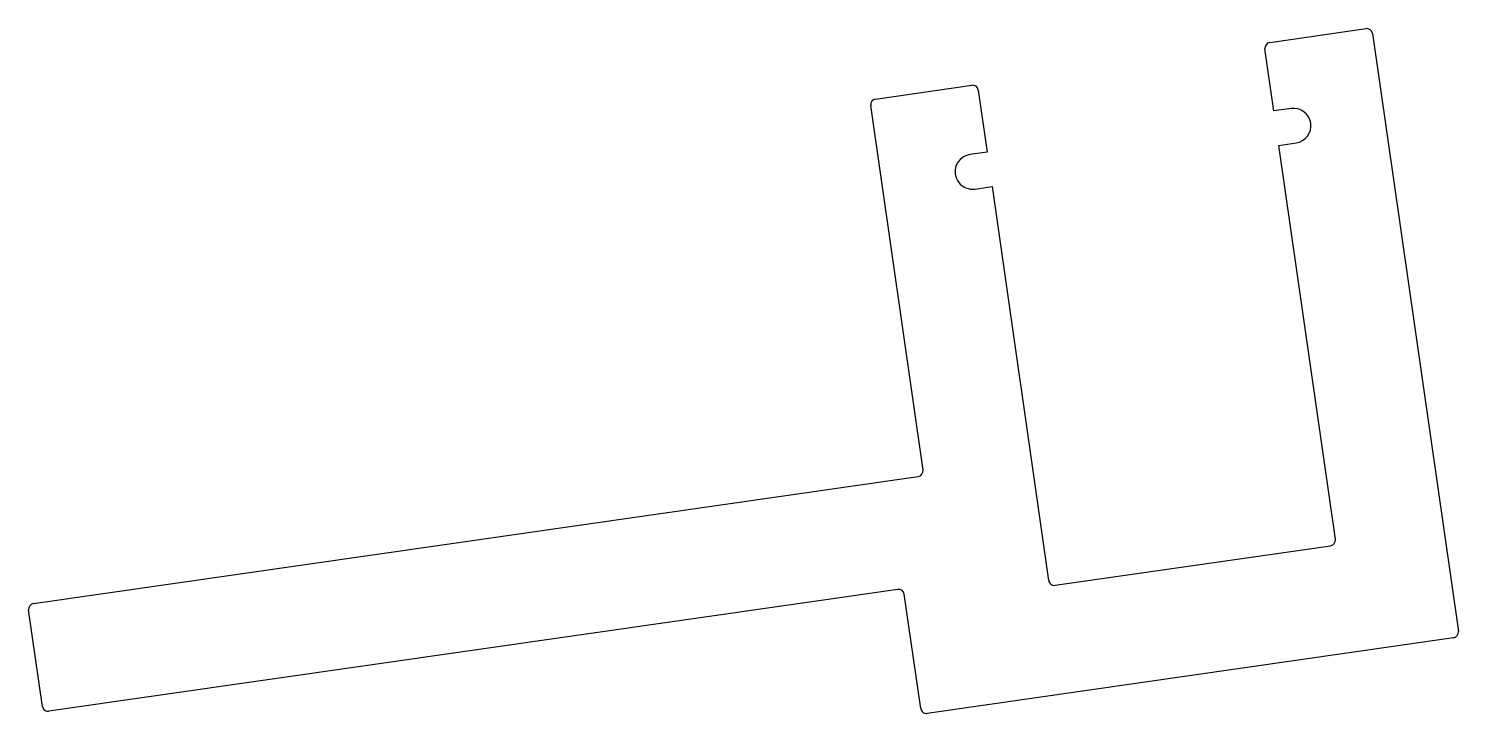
# Model space of a CAD drawing. Extents: x -32.1 to 30.6, y 3.7 to 33.8.
import ezdxf

# ---------------------------------------------------------------- set-up
doc = ezdxf.new("R2010")
doc.units = 0
doc.layers.get('0').update_dxf_attribs({"linetype": 'CONTINUOUS'})

msp = doc.modelspace()

# ---------------------------------------------------------------- linework, layer by layer
for p, q in [((22.342, 33.142), (26.561, 33.748)), ((26.844, 33.536), (30.608, 7.317)), ((22.521, 30.137), (22.13, 32.859)), ((5.057, 30.661), (9.276, 31.266)), ((9.559, 31.054), (9.95, 28.332)), ((7.14, 14.392), (4.845, 30.378)), ((23.275, 30.245), (22.521, 30.137)), ((9.95, 28.332), (9.195, 28.224)), ((22.737, 28.629), (23.492, 28.737)), ((25.217, 11.355), (22.737, 28.629)), ((9.412, 26.715), (10.166, 26.824)), ((10.166, 26.824), (12.646, 9.55)), ((-31.862, 8.54), (6.928, 14.109)), ((12.929, 9.338), (25.005, 11.072)), ((6.035, 9.156), (-31.183, 3.813)), ((7.037, 3.933), (6.318, 8.945)), ((-31.466, 4.025), (-32.074, 8.257)), ((30.396, 7.034), (7.32, 3.721))]:
    msp.add_line(p, q)
for centre, radius, start, end in [((26.597, 33.5), 0.25, 8.16986, 98.16986), ((22.377, 32.895), 0.25, 98.16986, 188.16986), ((9.311, 31.019), 0.25, 8.16986, 98.16986), ((5.092, 30.413), 0.25, 98.16986, 188.16986), ((23.383, 29.491), 0.762, 278.16986, 98.16986), ((9.304, 27.47), 0.762, 98.16986, 278.16986), ((6.892, 14.356), 0.25, 278.16986, 8.16986), ((24.97, 11.319), 0.25, 278.16986, 8.16986), ((12.894, 9.585), 0.25, 188.16986, 278.16986), ((6.07, 8.909), 0.25, 8.16986, 98.16986), ((-31.827, 8.292), 0.25, 98.16986, 188.16986), ((30.361, 7.282), 0.25, 278.16986, 8.16986), ((-31.219, 4.061), 0.25, 188.16986, 278.16986), ((7.285, 3.969), 0.25, 188.16986, 278.16986)]:
    msp.add_arc(centre, radius, start, end)

doc.saveas('drawing.dxf')
